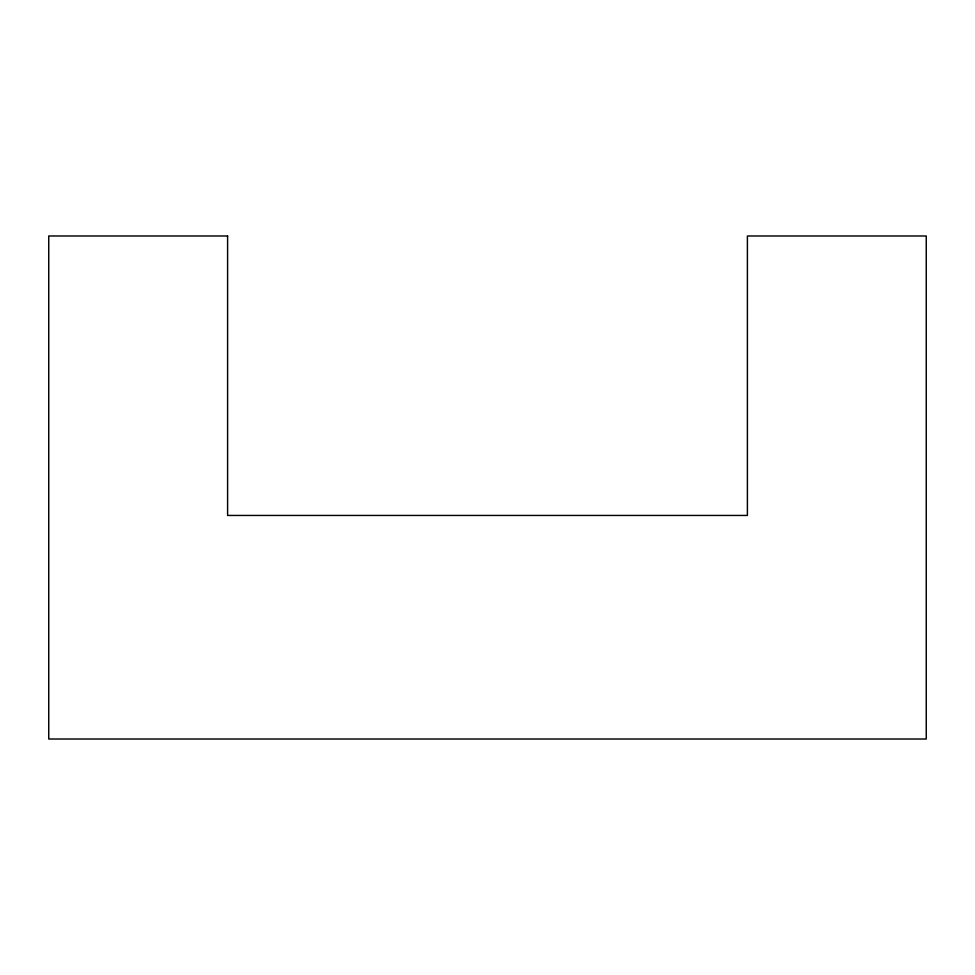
<?xml version="1.0" encoding="UTF-8"?>
<svg xmlns="http://www.w3.org/2000/svg" width="975" height="975" viewBox="0 0 975 975"><rect width="100%" height="100%" fill="white"/><g stroke="black" fill="none" stroke-linecap="round" stroke-linejoin="round"><path stroke-width="1.46" d="M227.602 235.987L48.75 235.987L48.75 739.013L926.25 739.013L926.25 235.987L747.398 235.987L747.398 515.446L227.602 515.446L227.602 235.987"/></g></svg>
